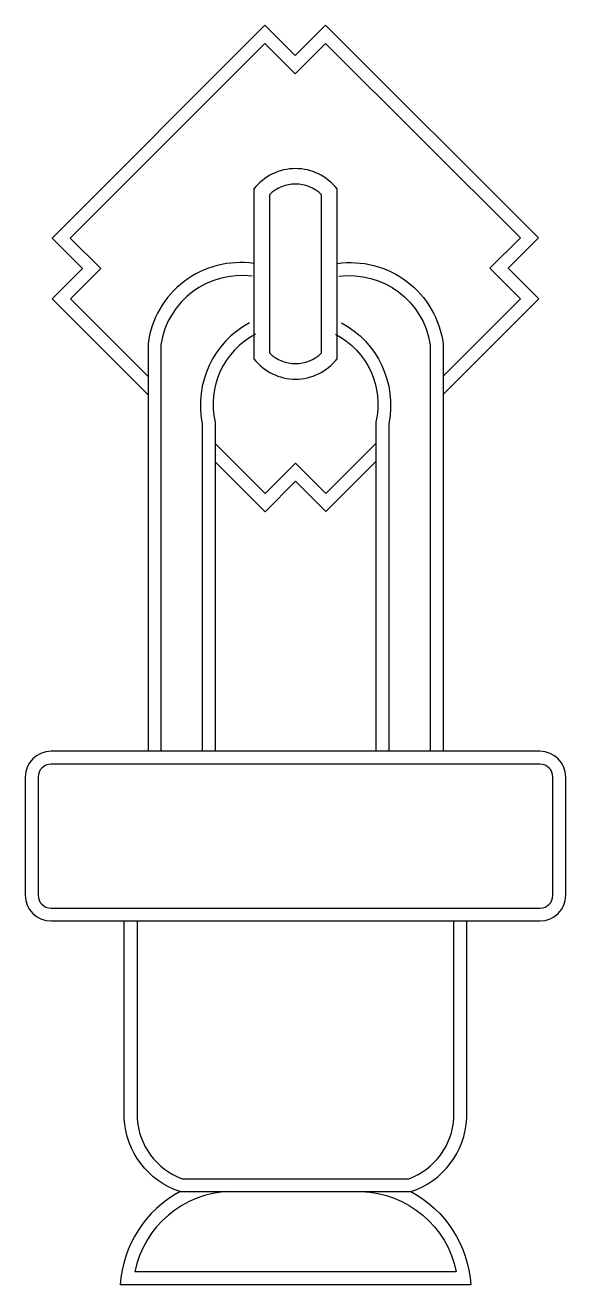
# Model space of a CAD drawing. Header units: metres. Extents: x 501 to 591, y 552 to 763.
import ezdxf

# ---------------------------------------------------------------- set-up
doc = ezdxf.new("R2010")
doc.units = ezdxf.units.M
for name, color, linetype in [('3', 3, 'Continuous'), ('4', 4, 'Continuous'), ('BH', 3, 'Continuous')]:
    doc.layers.add(name, color=color, linetype=linetype)

msp = doc.modelspace()

# ---------------------------------------------------------------- hatches: boundary and pattern name
at = {"layer": 'BH'}
h = msp.add_hatch(dxfattribs=at)
h.set_pattern_fill('ANSI32', scale=17.28)
h.paths.add_polyline_path([(545.95, 639.37), (505.02, 639.37, 0.41), (502.86, 637.21), (502.86, 617.44, 0.41), (505.02, 615.28), (545.95, 615.28)])
h.paths.add_polyline_path([(589.04, 637.21, 0.41), (586.88, 639.37), (545.95, 639.37), (545.95, 615.28), (586.88, 615.28, 0.41), (589.04, 617.44)])

# ---------------------------------------------------------------- linework, layer by layer
at = {"layer": '3'}
msp.add_line((572.85, 554.36), (519.06, 554.36), dxfattribs=at)
for points in [[(570.65, 704.34), (583.61, 717.31), (578.51, 722.4), (583.6, 727.49), (551, 760.06), (545.91, 754.97), (540.82, 760.05), (508.25, 727.45), (513.34, 722.37), (508.26, 717.27), (521.26, 704.28)], [(532.49, 693.06), (540.86, 684.7), (545.94, 689.8), (551.04, 684.71), (559.41, 693.09)]]:
    msp.add_lwpolyline(points, dxfattribs=at)
for points in [[(541.58, 734.71), (541.58, 708.23, 0.41), (550.32, 708.23), (550.32, 734.71, 0.41)], [(505.02, 615.28), (586.88, 615.28, 0.41), (589.04, 617.44), (589.04, 637.21, 0.41), (586.88, 639.37), (505.02, 639.37, 0.41), (502.86, 637.21), (502.86, 617.44, 0.41)]]:
    msp.add_lwpolyline(points, format="xyb", close=True, dxfattribs=at)
for points in [[(538.68, 721.06, 0.41), (523.42, 709.6), (523.42, 641.53)], [(553.22, 721.06, -0.41), (568.49, 709.6), (568.49, 641.53)], [(538.24, 713.28, 0.33), (530.33, 696.41), (530.33, 641.53)], [(553.66, 713.28, -0.33), (561.57, 696.41), (561.57, 641.53)], [(519.43, 613.12), (519.43, 580.16, 0.3), (527, 569.96), (564.9, 569.96, 0.3), (572.47, 580.16), (572.47, 613.12)], [(534.97, 567.8, 0.35), (519.06, 554.36, 0.35)], [(556.93, 567.8, -0.35), (572.85, 554.36, -0.35)]]:
    msp.add_lwpolyline(points, format="xyb", dxfattribs=at)
at = {"layer": '4'}
for p, q in [((526.63, 567.8), (565.27, 567.8)), ((575.29, 552.2), (516.61, 552.2))]:
    msp.add_line(p, q, dxfattribs=at)
for points in [[(570.65, 701.28), (586.66, 717.31), (581.57, 722.4), (586.65, 727.49), (551, 763.11), (545.91, 758.02), (540.82, 763.11), (505.2, 727.45), (510.29, 722.36), (505.2, 717.27), (521.26, 701.23)], [(532.49, 690.01), (540.86, 681.65), (545.95, 686.74), (551.04, 681.66), (559.41, 690.04)]]:
    msp.add_lwpolyline(points, dxfattribs=at)
for points in [[(538.99, 735.69), (538.99, 707.26, 0.49), (552.91, 707.26), (552.91, 735.69, 0.49)], [(505.02, 613.12), (586.88, 613.12, 0.41), (591.2, 617.44), (591.2, 637.21, 0.41), (586.88, 641.53), (505.02, 641.53, 0.41), (500.7, 637.21), (500.7, 617.44, 0.41)]]:
    msp.add_lwpolyline(points, format="xyb", close=True, dxfattribs=at)
for points in [[(538.99, 723.2, 0.42), (521.26, 709.75), (521.26, 641.53)], [(552.91, 723.2, -0.42), (570.65, 709.75), (570.65, 641.53)], [(539.25, 711.37, 0.34), (532.49, 696.64), (532.49, 641.53)], [(552.65, 711.37, -0.34), (559.41, 696.64), (559.41, 641.53)], [(526.63, 567.8, -0.31), (517.27, 580.1), (517.27, 613.12)], [(565.27, 567.8, 0.31), (574.63, 580.1), (574.63, 613.12)], [(526.63, 567.8, 0.26), (516.61, 552.2, 0.26)], [(565.27, 567.8, -0.26), (575.29, 552.2, -0.26)]]:
    msp.add_lwpolyline(points, format="xyb", dxfattribs=at)

doc.saveas('drawing.dxf')
